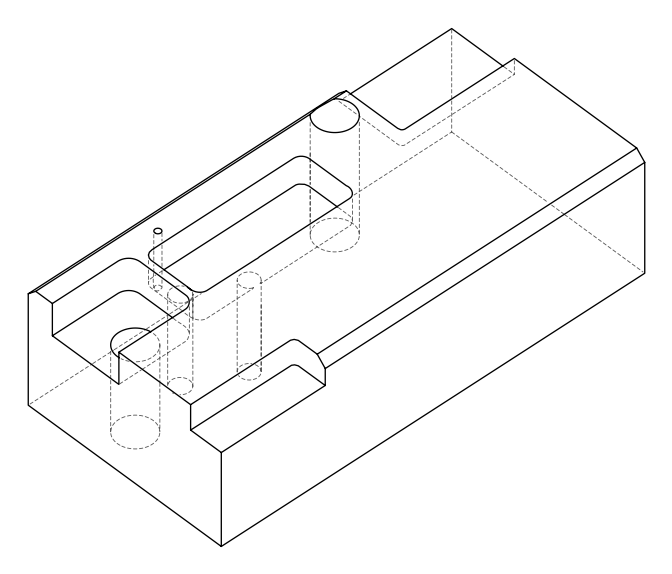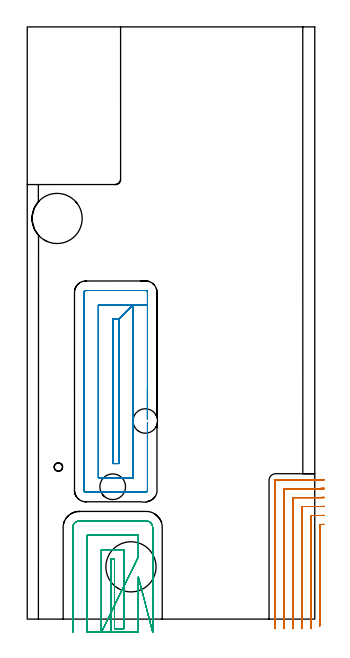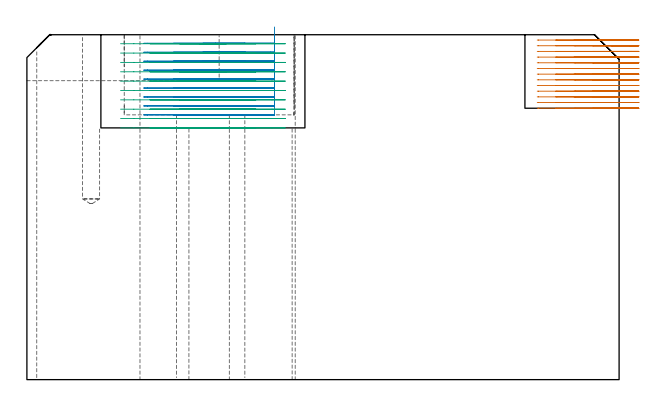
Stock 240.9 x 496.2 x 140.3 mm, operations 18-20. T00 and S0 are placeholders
(PLAN: 20 operations, 14 tool changes, 133.1 min)
(1 SPOT_DRILL | STEP1HOLE | NXT0321_9005460120000 | 0.05 min | 181 mm3)
(2 SPOT_DRILL_1 | STEP1HOLE_1 | NXT0321_9005460120000 | 0.06 min | 3850 mm3)
(3 SPOT_DRILL_2 | STEP1POCKET | NXT0321_9005460120000 | 0.03 min | 0 mm3)
(4 DRILL_BLIND_HOLE_INTO_CENTER | STEP1HOLE | UGT0301_178 | 0.04 min | 104 mm3)
(5 GUN_DRILL_THROUGH_HOLE | STEP1HOLE | UGT0307_001 | 0.62 min | 2581 mm3)
(6 SPADE_DRILL_TO_ENLARGE_THROUGH_HOLE | STEP1HOLE | UGT0306_003 | 0.59 min | 14271 mm3)
(7 DRILL_TO_ENLARGE_THROUGH_HOLE | STEP1HOLE | UGT0301_050 | 0.6 min | 29083 mm3)
(8 DRILL_BLIND_HOLE_INTO_CENTER_1 | STEP1HOLE_1 | NXT0301_062 | 0.07 min | 683 mm3)
(9 GUN_DRILL_THROUGH_HOLE_1 | STEP1HOLE_1 | UGT0307_006 | 0.53 min | 5996 mm3)
(10 DRILL_TO_ENLARGE_THROUGH_HOLE_1 | STEP1HOLE_1 | NXT0301_102 | 0.46 min | 9466 mm3)
(11 DRILL_TO_ENLARGE_THROUGH_HOLE_2 | STEP1HOLE_1 | UGT0301_052 | 0.48 min | 30855 mm3)
(12 INDEXABLE_INSERT_DRILL_THROUGH_HOLE_FROM_SOLID | STEP1HOLE_2 | NXT0302_036 | 0.58 min | 194259 mm3)
(13 INDEXABLE_INSERT_DRILL_THROUGH_HOLE_FROM_SOLID_1 | STEP1HOLE_3 | NXT0302_036 | 0.44 min | 194267 mm3)
(14 DRILL_BLIND_HOLE_INTO_CENTER_2 | STEP1POCKET | UGT0301_465 | 0.29 min | 2559 mm3)
(15 AREA_MILL | FG_CHAMFER_SURFACE | UGT0205_001 | 11.67 min | 15772 mm3)
(16 AREA_MILL_1 | FG_CHAMFER_SURFACE_1 | UGT0205_001 | 12.2 min | 19001 mm3)
(17 MILL_CORNER_NOTCH_RECTANGULAR | CORNER_NOTCH_RECTANGULAR | UGT0201_007 | Follow Part, ap 2, ae 75% | 42.34 min | 192879 mm3)
(18 MILL_CORNER_NOTCH_RECTANGULAR_1 | CORNER_NOTCH_RECTANGULAR_1 | NXT0201_013 | Follow Part, ap 2.5, ae 75% | 22.15 min | 139011 mm3)
(19 MILL_RECTANGULAR_POCKET | POCKET_RECTANGULAR_STRAIGHT | NXT0201_012 | Follow Part, ap 4, ae 75% | 20.7 min | 391764 mm3)
(20 MILL_SLOT | SLOT_PARTIAL_RECTANGULAR | NXT0201_012 | Follow Part, ap 4, ae 75% | 19.16 min | 228328 mm3)
(TOOL NXT0321_9005460120000 | NC Spot Drill, 142deg, 12mm, Carbide, Uncoated | D12 PA142 FL30 Z2)
(TOOL UGT0301_178 | Twist Drill 5.4 mm | D5.4 PA118 FL55 Z2)
(TOOL UGT0307_001 | Gun Drill 5 mm | D5 PA130 FL24 Z1)
(TOOL UGT0306_003 | Spade Drill 12.5mm | D12.5 PA132 FL10 Z2)
(TOOL UGT0301_050 | Twist Drill 20.5 mm | D20.5 PA118 FL145 Z2)
(TOOL NXT0301_062 | Carbide Drill 9.1mm [860.1-0910-027A1-MM 2214] | D9.1 PA140 FL47 Z2)
(TOOL UGT0307_006 | Gun Drill 9 mm | D9 PA130 FL24 Z1)
(TOOL NXT0301_102 | Carbide Drill 13.5mm [860.1-1350-108A1-MM 2214] | D13.5 PA140 FL123 Z2)
(TOOL UGT0301_052 | Twist Drill 21.5 mm | D21.5 PA118 FL150 Z2)
(TOOL NXT0302_036 | Index. Insert Drill 42mm [880-D4200L50-05] | D42 PA176 FL210 Z2)
(TOOL UGT0301_465 | Carbide Drill 7.0 mm | D7 PA118 FL69 Z2)
(TOOL UGT0205_001 | Chamfer Mill 20 x 3 x 45 deg. | D20 FL50 Z2)
(TOOL UGT0201_007 | End Mill 8 mm | D8 FL19 Z4)
(TOOL NXT0201_013 | ENDMILL 10mm | D10 FL30 Z4)
(TOOL NXT0201_012 | ENDMILL 16mm [2P460-1600-NA 1630] | D16 FL38 Z6)
(OP 18 MILL_CORNER_NOTCH_RECTANGULAR_1)
G17 G21 G94 G90
T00 M6
G54
G17 G0 G90 X248.894 Y79.561 S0 M3
G43 Z150.442 H0
Z138.131
G94 G1 X245.9 Y79.373 F250.
G2 X245.569 Y79.354 R37.5 F500.
G3 X245.1 Y78.86 R0.5
G1 Y-2.713
Y-5.713 F250.
G0 Z150.442
X248.891 Y87.126
Z138.131
G1 X245.9 Y86.892
G2 X243.554 Y86.8 R30. F500.
G1 X238.096
G3 X237.6 Y86.304 R0.5
G1 Y-5.
Y-8. F250.
G0 Z150.442
X248.884 Y94.735
Z138.131
G1 X245.9 Y94.423
G2 X243.554 Y94.3 R22.5 F500.
G1 X230.596
G3 X230.1 Y93.804 R0.5
G1 Y-5.
Y-8. F250.
G0 Z150.442
X248.863 Y102.454
Z138.131
G1 X245.9 Y101.985
G2 X243.554 Y101.8 R15. F500.
G1 X223.096
G3 X222.6 Y101.304 R0.5
G1 Y-5.
Y-8. F250.
G0 Z150.442
X248.75 Y110.614
Z138.131
G1 X245.9 Y109.676
G2 X243.554 Y109.3 R7.5 F500.
G1 X215.596
G3 X215.1 Y108.804 R0.5
G1 Y-5.
Y-8. F250.
G0 Z150.442
X246.554 Y116.8
Z138.131
G1 X243.554
X208.096 F500.
G3 X207.6 Y116.304 R0.5
G1 Y-5.
Y-8. F250.
G0 Z150.442
X248.9 Y79.332
Z135.82
G1 X245.9 Y79.302
G2 X245.595 Y79.3 R37.5 F500.
G3 X245.1 Y78.805 R0.5
G1 Y-2.713
Y-5.713 F250.
G0 Z150.442
X248.9 Y86.84
Z135.82
G1 X245.9 Y86.802
G2 X245.527 Y86.8 R30. F500.
G1 X238.096
G3 X237.6 Y86.304 R0.5
G1 Y-5.
Y-8. F250.
G0 Z150.442
X248.9 Y94.353
Z135.82
G1 X245.9 Y94.303
G2 X245.527 Y94.3 R22.5 F500.
G1 X230.596
G3 X230.1 Y93.804 R0.5
G1 Y-5.
Y-8. F250.
G0 Z150.442
X248.899 Y101.879
Z135.82
G1 X245.9 Y101.805
G2 X245.527 Y101.8 R15. F500.
G1 X223.096
G3 X222.6 Y101.304 R0.5
G1 Y-5.
Y-8. F250.
G0 Z150.442
X248.896 Y109.458
Z135.82
G1 X245.9 Y109.309
G2 X245.527 Y109.3 R7.5 F500.
G1 X215.596
G3 X215.1 Y108.804 R0.5
G1 Y-5.
Y-8. F250.
G0 Z150.442
X248.527 Y116.8
Z135.82
G1 X245.527
X208.096 F500.
G3 X207.6 Y116.304 R0.5
G1 Y-5.
Y-8. F250.
G0 Z150.442
X248.9 Y79.3
Z133.509
G1 X245.9
X245.595 F500.
G3 X245.1 Y78.805 R0.5
G1 Y-2.713
Y-5.713 F250.
G0 Z150.442
X248.9 Y86.8
Z133.509
G1 X245.9
X238.096 F500.
G3 X237.6 Y86.304 R0.5
G1 Y-5.
Y-8. F250.
G0 Z150.442
X248.9 Y94.3
Z133.509
G1 X245.9
X230.596 F500.
G3 X230.1 Y93.804 R0.5
G1 Y-5.
Y-8. F250.
G0 Z150.442
X248.9 Y101.8
Z133.509
G1 X245.9
X223.096 F500.
G3 X222.6 Y101.304 R0.5
G1 Y-5.
Y-8. F250.
G0 Z150.442
X248.9 Y109.3
Z133.509
G1 X245.9
X215.596 F500.
G3 X215.1 Y108.804 R0.5
G1 Y-5.
Y-8. F250.
G0 Z150.442
X248.9 Y116.8
Z133.509
G1 X245.9
X208.096 F500.
G3 X207.6 Y116.304 R0.5
G1 Y-5.
Y-8. F250.
G0 Z150.442
X248.9 Y79.3
Z131.199
G1 X245.9
X245.595 F500.
G3 X245.1 Y78.805 R0.5
G1 Y-2.713
Y-5.713 F250.
G0 Z150.442
X248.9 Y86.8
Z131.199
G1 X245.9
X238.096 F500.
G3 X237.6 Y86.304 R0.5
G1 Y-5.
Y-8. F250.
G0 Z150.442
X248.9 Y94.3
Z131.199
G1 X245.9
X230.596 F500.
G3 X230.1 Y93.804 R0.5
G1 Y-5.
Y-8. F250.
G0 Z150.442
X248.9 Y101.8
Z131.199
G1 X245.9
X223.096 F500.
G3 X222.6 Y101.304 R0.5
G1 Y-5.
Y-8. F250.
G0 Z150.442
X248.9 Y109.3
Z131.199
G1 X245.9
X215.596 F500.
G3 X215.1 Y108.804 R0.5
G1 Y-5.
Y-8. F250.
G0 Z150.442
X248.9 Y116.8
Z131.199
G1 X245.9
X208.096 F500.
G3 X207.6 Y116.304 R0.5
G1 Y-5.
Y-8. F250.
G0 Z150.442
X248.9 Y79.3
Z128.888
G1 X245.9
X245.595 F500.
G3 X245.1 Y78.805 R0.5
G1 Y-2.713
Y-5.713 F250.
G0 Z150.442
X248.9 Y86.8
Z128.888
G1 X245.9
X238.096 F500.
G3 X237.6 Y86.304 R0.5
G1 Y-5.
Y-8. F250.
G0 Z150.442
X248.9 Y94.3
Z128.888
G1 X245.9
X230.596 F500.
G3 X230.1 Y93.804 R0.5
G1 Y-5.
Y-8. F250.
G0 Z150.442
X248.9 Y101.8
Z128.888
G1 X245.9
X223.096 F500.
G3 X222.6 Y101.304 R0.5
G1 Y-5.
Y-8. F250.
G0 Z150.442
X248.9 Y109.3
Z128.888
G1 X245.9
X215.596 F500.
G3 X215.1 Y108.804 R0.5
G1 Y-5.
Y-8. F250.
G0 Z150.442
X248.9 Y116.8
Z128.888
G1 X245.9
X208.096 F500.
G3 X207.6 Y116.304 R0.5
G1 Y-5.
Y-8. F250.
G0 Z150.442
X248.9 Y79.3
Z126.577
G1 X245.9
X245.595 F500.
G3 X245.1 Y78.805 R0.5
G1 Y-2.713
Y-5.713 F250.
G0 Z150.442
X248.9 Y86.8
Z126.577
G1 X245.9
X238.096 F500.
G3 X237.6 Y86.304 R0.5
G1 Y-5.
Y-8. F250.
G0 Z150.442
X248.9 Y94.3
Z126.577
G1 X245.9
X230.596 F500.
G3 X230.1 Y93.804 R0.5
G1 Y-5.
Y-8. F250.
G0 Z150.442
X248.9 Y101.8
Z126.577
G1 X245.9
X223.096 F500.
G3 X222.6 Y101.304 R0.5
G1 Y-5.
Y-8. F250.
G0 Z150.442
X248.9 Y109.3
Z126.577
G1 X245.9
X215.596 F500.
G3 X215.1 Y108.804 R0.5
G1 Y-5.
Y-8. F250.
G0 Z150.442
X248.9 Y116.8
Z126.577
G1 X245.9
X208.096 F500.
G3 X207.6 Y116.304 R0.5
G1 Y-5.
Y-8. F250.
G0 Z150.442
X248.9 Y79.3
Z124.266
G1 X245.9
X245.595 F500.
G3 X245.1 Y78.805 R0.5
G1 Y-2.713
Y-5.713 F250.
G0 Z150.442
X248.9 Y86.8
Z124.266
G1 X245.9
X238.096 F500.
G3 X237.6 Y86.304 R0.5
G1 Y-5.
Y-8. F250.
G0 Z150.442
X248.9 Y94.3
Z124.266
G1 X245.9
X230.596 F500.
G3 X230.1 Y93.804 R0.5
G1 Y-5.
Y-8. F250.
G0 Z150.442
X248.9 Y101.8
Z124.266
G1 X245.9
X223.096 F500.
G3 X222.6 Y101.304 R0.5
G1 Y-5.
Y-8. F250.
G0 Z150.442
X248.9 Y109.3
Z124.266
G1 X245.9
X215.596 F500.
G3 X215.1 Y108.804 R0.5
G1 Y-5.
Y-8. F250.
G0 Z150.442
X248.9 Y116.8
Z124.266
G1 X245.9
X208.096 F500.
G3 X207.6 Y116.304 R0.5
G1 Y-5.
Y-8. F250.
G0 Z150.442
X248.9 Y79.3
Z121.955
G1 X245.9
X245.595 F500.
G3 X245.1 Y78.805 R0.5
G1 Y-2.713
Y-5.713 F250.
G0 Z150.442
X248.9 Y86.8
Z121.955
G1 X245.9
X238.096 F500.
G3 X237.6 Y86.304 R0.5
G1 Y-5.
Y-8. F250.
G0 Z150.442
X248.9 Y94.3
Z121.955
G1 X245.9
X230.596 F500.
G3 X230.1 Y93.804 R0.5
G1 Y-5.
Y-8. F250.
G0 Z150.442
X248.9 Y101.8
Z121.955
G1 X245.9
X223.096 F500.
G3 X222.6 Y101.304 R0.5
G1 Y-5.
Y-8. F250.
G0 Z150.442
X248.9 Y109.3
Z121.955
G1 X245.9
X215.596 F500.
G3 X215.1 Y108.804 R0.5
G1 Y-5.
Y-8. F250.
G0 Z150.442
X248.9 Y116.8
Z121.955
G1 X245.9
X208.096 F500.
G3 X207.6 Y116.304 R0.5
G1 Y-5.
Y-8. F250.
G0 Z150.442
X248.9 Y79.3
Z119.644
G1 X245.9
X245.595 F500.
G3 X245.1 Y78.805 R0.5
G1 Y-2.713
Y-5.713 F250.
G0 Z150.442
X248.9 Y86.8
Z119.644
G1 X245.9
X238.096 F500.
G3 X237.6 Y86.304 R0.5
G1 Y-5.
Y-8. F250.
G0 Z150.442
X248.9 Y94.3
Z119.644
G1 X245.9
X230.596 F500.
G3 X230.1 Y93.804 R0.5
G1 Y-5.
Y-8. F250.
G0 Z150.442
X248.9 Y101.8
Z119.644
G1 X245.9
X223.096 F500.
G3 X222.6 Y101.304 R0.5
G1 Y-5.
Y-8. F250.
G0 Z150.442
X248.9 Y109.3
Z119.644
G1 X245.9
X215.596 F500.
G3 X215.1 Y108.804 R0.5
G1 Y-5.
Y-8. F250.
G0 Z150.442
X248.9 Y116.8
Z119.644
G1 X245.9
X208.096 F500.
G3 X207.6 Y116.304 R0.5
G1 Y-5.
Y-8. F250.
G0 Z150.442
X248.9 Y79.3
Z117.333
G1 X245.9
X245.595 F500.
G3 X245.1 Y78.805 R0.5
G1 Y-2.713
Y-5.713 F250.
G0 Z150.442
X248.9 Y86.8
Z117.333
G1 X245.9
X238.096 F500.
G3 X237.6 Y86.304 R0.5
G1 Y-5.
Y-8. F250.
G0 Z150.442
X248.9 Y94.3
Z117.333
G1 X245.9
X230.596 F500.
G3 X230.1 Y93.804 R0.5
G1 Y-5.
Y-8. F250.
G0 Z150.442
X248.9 Y101.8
Z117.333
G1 X245.9
X223.096 F500.
G3 X222.6 Y101.304 R0.5
G1 Y-5.
Y-8. F250.
G0 Z150.442
X248.9 Y109.3
Z117.333
G1 X245.9
X215.596 F500.
G3 X215.1 Y108.804 R0.5
G1 Y-5.
Y-8. F250.
G0 Z150.442
X248.9 Y116.8
Z117.333
G1 X245.9
X208.096 F500.
G3 X207.6 Y116.304 R0.5
G1 Y-5.
Y-8. F250.
G0 Z150.442
X248.9 Y79.3
Z115.022
G1 X245.9
X245.595 F500.
G3 X245.1 Y78.805 R0.5
G1 Y-2.713
Y-5.713 F250.
G0 Z150.442
X248.9 Y86.8
Z115.022
G1 X245.9
X238.096 F500.
G3 X237.6 Y86.304 R0.5
G1 Y-5.
Y-8. F250.
G0 Z150.442
X248.9 Y94.3
Z115.022
G1 X245.9
X230.596 F500.
G3 X230.1 Y93.804 R0.5
G1 Y-5.
Y-8. F250.
G0 Z150.442
X248.9 Y101.8
Z115.022
G1 X245.9
X223.096 F500.
G3 X222.6 Y101.304 R0.5
G1 Y-5.
Y-8. F250.
G0 Z150.442
X248.9 Y109.3
Z115.022
G1 X245.9
X215.596 F500.
G3 X215.1 Y108.804 R0.5
G1 Y-5.
Y-8. F250.
G0 Z150.442
X248.9 Y116.8
Z115.022
G1 X245.9
X208.096 F500.
G3 X207.6 Y116.304 R0.5
G1 Y-5.
Y-8. F250.
G0 Z150.442
X248.9 Y79.3
Z112.711
G1 X245.9
X245.595 F500.
G3 X245.1 Y78.805 R0.5
G1 Y-2.713
Y-5.713 F250.
G0 Z150.442
X248.9 Y86.8
Z112.711
G1 X245.9
X238.096 F500.
G3 X237.6 Y86.304 R0.5
G1 Y-5.
Y-8. F250.
G0 Z150.442
X248.9 Y94.3
Z112.711
G1 X245.9
X230.596 F500.
G3 X230.1 Y93.804 R0.5
G1 Y-5.
Y-8. F250.
G0 Z150.442
X248.9 Y101.8
Z112.711
G1 X245.9
X223.096 F500.
G3 X222.6 Y101.304 R0.5
G1 Y-5.
Y-8. F250.
G0 Z150.442
X248.9 Y109.3
Z112.711
G1 X245.9
X215.596 F500.
G3 X215.1 Y108.804 R0.5
G1 Y-5.
Y-8. F250.
G0 Z150.442
X248.9 Y116.8
Z112.711
G1 X245.9
X208.096 F500.
G3 X207.6 Y116.304 R0.5
G1 Y-5.
Y-8. F250.
G0 Z150.442
X248.9 Y79.3
Z110.4
G1 X245.9
X245.595 F500.
G3 X245.1 Y78.805 R0.5
G1 Y-2.713
Y-5.713 F250.
G0 Z150.442
X248.9 Y86.8
Z110.4
G1 X245.9
X238.096 F500.
G3 X237.6 Y86.304 R0.5
G1 Y-5.
Y-8. F250.
G0 Z150.442
X248.9 Y94.3
Z110.4
G1 X245.9
X230.596 F500.
G3 X230.1 Y93.804 R0.5
G1 Y-5.
Y-8. F250.
G0 Z150.442
X248.9 Y101.8
Z110.4
G1 X245.9
X223.096 F500.
G3 X222.6 Y101.304 R0.5
G1 Y-5.
Y-8. F250.
G0 Z150.442
X248.9 Y109.3
Z110.4
G1 X245.9
X215.596 F500.
G3 X215.1 Y108.804 R0.5
G1 Y-5.
Y-8. F250.
G0 Z150.442
X248.9 Y116.8
Z110.4
G1 X245.9
X208.096 F500.
G3 X207.6 Y116.304 R0.5
G1 Y-5.
Y-8. F250.
G0 Z150.442
M5
M2
(OP 19 MILL_RECTANGULAR_POCKET)
G17 G21 G94 G90
T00 M6
G54
G17 G0 G90 X100.7 Y192.154 S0 M3
G43 Z150.442 H1
Z143.442
G94 G1 Y167.38 Z136.804 F250.
Y263.3 F500.
X88.7
X76.7 Y251.3
X71.6
Y130.3
X76.7
Y164.623
G2 X76.74 Y166.002 R24.
X76.7 Y167.38 R24.
G1 Y251.3
X88.7 Y263.3
X59.6
Y118.3
X88.7
Y164.623
G2 X88.779 Y166.002 R12.
X88.7 Y167.38 R12.
G1 Y263.3
X100.7
Y273.8
G3 X99.2 Y275.3 R1.5
G1 X49.1
G3 X47.6 Y273.8 R1.5
G1 Y107.8
G3 X49.1 Y106.3 R1.5
G1 X99.2
G3 X100.7 Y107.8 R1.5
G1 Y164.623
G0 Y192.154 Z139.804
G1 Y167.38 Z133.166 F250.
Y263.3 F500.
X88.7
X76.7 Y251.3
X71.6
Y130.3
X76.7
Y164.623
G2 X76.74 Y166.002 R24.
X76.7 Y167.38 R24.
G1 Y251.3
X88.7 Y263.3
X59.6
Y118.3
X88.7
Y164.623
G2 X88.779 Y166.002 R12.
X88.7 Y167.38 R12.
G1 Y263.3
X100.7
Y273.8
G3 X99.2 Y275.3 R1.5
G1 X49.1
G3 X47.6 Y273.8 R1.5
G1 Y107.8
G3 X49.1 Y106.3 R1.5
G1 X99.2
G3 X100.7 Y107.8 R1.5
G1 Y164.623
G0 Y192.154 Z136.166
G1 Y167.38 Z129.528 F250.
Y263.3 F500.
X88.7
X76.7 Y251.3
X71.6
Y130.3
X76.7
Y164.623
G2 X76.74 Y166.002 R24.
X76.7 Y167.38 R24.
G1 Y251.3
X88.7 Y263.3
X59.6
Y118.3
X88.7
Y164.623
G2 X88.779 Y166.002 R12.
X88.7 Y167.38 R12.
G1 Y263.3
X100.7
Y273.8
G3 X99.2 Y275.3 R1.5
G1 X49.1
G3 X47.6 Y273.8 R1.5
G1 Y107.8
G3 X49.1 Y106.3 R1.5
G1 X99.2
G3 X100.7 Y107.8 R1.5
G1 Y164.623
G0 Y192.154 Z132.528
G1 Y167.38 Z125.89 F250.
Y263.3 F500.
X88.7
X76.7 Y251.3
X71.6
Y130.3
X76.7
Y164.623
G2 X76.74 Y166.002 R24.
X76.7 Y167.38 R24.
G1 Y251.3
X88.7 Y263.3
X59.6
Y118.3
X88.7
Y164.623
G2 X88.779 Y166.002 R12.
X88.7 Y167.38 R12.
G1 Y263.3
X100.7
Y273.8
G3 X99.2 Y275.3 R1.5
G1 X49.1
G3 X47.6 Y273.8 R1.5
G1 Y107.8
G3 X49.1 Y106.3 R1.5
G1 X99.2
G3 X100.7 Y107.8 R1.5
G1 Y164.623
G0 Y192.154 Z128.89
G1 Y167.38 Z122.252 F250.
Y263.3 F500.
X88.7
X76.7 Y251.3
X71.6
Y130.3
X76.7
Y164.623
G2 X76.74 Y166.002 R24.
X76.7 Y167.38 R24.
G1 Y251.3
X88.7 Y263.3
X59.6
Y118.3
X88.7
Y164.623
G2 X88.779 Y166.002 R12.
X88.7 Y167.38 R12.
G1 Y263.3
X100.7
Y273.8
G3 X99.2 Y275.3 R1.5
G1 X49.1
G3 X47.6 Y273.8 R1.5
G1 Y107.8
G3 X49.1 Y106.3 R1.5
G1 X99.2
G3 X100.7 Y107.8 R1.5
G1 Y164.623
G0 Y192.154 Z125.252
G1 Y167.38 Z118.614 F250.
Y263.3 F500.
X88.7
X76.7 Y251.3
X71.6
Y130.3
X76.7
Y164.623
G2 X76.74 Y166.002 R24.
X76.7 Y167.38 R24.
G1 Y251.3
X88.7 Y263.3
X59.6
Y118.3
X88.7
Y164.623
G2 X88.779 Y166.002 R12.
X88.7 Y167.38 R12.
G1 Y263.3
X100.7
Y273.8
G3 X99.2 Y275.3 R1.5
G1 X49.1
G3 X47.6 Y273.8 R1.5
G1 Y107.8
G3 X49.1 Y106.3 R1.5
G1 X99.2
G3 X100.7 Y107.8 R1.5
G1 Y164.623
G0 Y192.154 Z121.614
G1 Y167.38 Z114.976 F250.
Y263.3 F500.
X88.7
X76.7 Y251.3
X71.6
Y130.3
X76.7
Y164.623
G2 X76.74 Y166.002 R24.
X76.7 Y167.38 R24.
G1 Y251.3
X88.7 Y263.3
X59.6
Y118.3
X88.7
Y164.623
G2 X88.779 Y166.002 R12.
X88.7 Y167.38 R12.
G1 Y263.3
X100.7
Y273.8
G3 X99.2 Y275.3 R1.5
G1 X49.1
G3 X47.6 Y273.8 R1.5
G1 Y107.8
G3 X49.1 Y106.3 R1.5
G1 X99.2
G3 X100.7 Y107.8 R1.5
G1 Y164.623
G0 Y192.152 Z117.976
G1 Y167.378 Z111.338 F250.
Y263.3 F500.
X88.7
X76.7 Y251.3
X71.6
Y130.3
X76.7
Y164.623
G2 X76.74 Y166.001 R24.
X76.7 Y167.378 R24.
G1 Y251.3
X88.7 Y263.3
X59.6
Y118.3
X88.7
Y164.623
G2 X88.779 Y166.001 R12.
X88.7 Y167.378 R12.
G1 Y263.3
X100.7
Y273.8
G3 X99.2 Y275.3 R1.5
G1 X49.1
G3 X47.6 Y273.8 R1.5
G1 Y107.8
G3 X49.1 Y106.3 R1.5
G1 X99.2
G3 X100.7 Y107.8 R1.5
G1 Y164.623
G0 Y192.152 Z114.338
G1 Y167.378 Z107.7 F250.
Y263.3 F500.
X88.7
X76.7 Y251.3
X71.6
Y130.3
X76.7
Y164.623
G2 X76.74 Y166.001 R24.
X76.7 Y167.378 R24.
G1 Y251.3
X88.7 Y263.3
X59.6
Y118.3
X88.7
Y164.623
G2 X88.779 Y166.001 R12.
X88.7 Y167.378 R12.
G1 Y263.3
X100.7
Y273.8
G3 X99.2 Y275.3 R1.5
G1 X49.1
G3 X47.6 Y273.8 R1.5
G1 Y107.8
G3 X49.1 Y106.3 R1.5
G1 X99.2
G3 X100.7 Y107.8 R1.5
G1 Y164.623
G0 Z150.442
M5
M2
(OP 20 MILL_SLOT)
G17 G21 G94 G90
T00 M6
G54
G17 G0 G90 X70.1 Y-11. S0 M3
G43 Z150.442 H1
Z136.638
G94 G1 Y-8. F250.
Y50.2 F500.
X73.1
Y-8.
X81.1
Y32.169
Y35.169 F250.
Y52.428 F500.
Y55.428 F250.
Y58.2 F500.
X62.1
Y-8.
Y-11. F250.
X93.1 Y52.222 F500.
Y55.222 F250.
Y70.2 F500.
X50.1
Y-8.
Y-11. F250.
X93.1
Y-8.
Y32.376 F500.
Y35.376 F250.
X105.1 Y-11. F500.
Y-8. F250.
Y76.8 F500.
G3 X99.7 Y82.2 R5.4
G1 X43.5
G3 X38.1 Y76.8 R5.4
G1 Y-8.
Y-11. F250.
G0 X70.1 Z132.834
G1 Y-8.
Y50.2 F500.
X73.1
Y-8.
X81.1
Y32.169
Y35.169 F250.
Y52.428 F500.
Y55.428 F250.
Y58.2 F500.
X62.1
Y-8.
Y-11. F250.
X93.1 Y52.222 F500.
Y55.222 F250.
Y70.2 F500.
X50.1
Y-8.
Y-11. F250.
X93.1
Y-8.
Y32.376 F500.
Y35.376 F250.
X105.1 Y-11. F500.
Y-8. F250.
Y76.8 F500.
G3 X99.7 Y82.2 R5.4
G1 X43.5
G3 X38.1 Y76.8 R5.4
G1 Y-8.
Y-11. F250.
G0 X70.1 Z129.03
G1 Y-8.
Y50.2 F500.
X73.1
Y-8.
X81.1
Y32.169
Y35.169 F250.
Y52.428 F500.
Y55.428 F250.
Y58.2 F500.
X62.1
Y-8.
Y-11. F250.
X93.1 Y52.222 F500.
Y55.222 F250.
Y70.2 F500.
X50.1
Y-8.
Y-11. F250.
X93.1
Y-8.
Y32.376 F500.
Y35.376 F250.
X105.1 Y-11. F500.
Y-8. F250.
Y76.8 F500.
G3 X99.7 Y82.2 R5.4
G1 X43.5
G3 X38.1 Y76.8 R5.4
G1 Y-8.
Y-11. F250.
G0 X70.1 Z125.225
G1 Y-8.
Y50.2 F500.
X73.1
Y-8.
X81.1
Y32.169
Y35.169 F250.
Y52.428 F500.
Y55.428 F250.
Y58.2 F500.
X62.1
Y-8.
Y-11. F250.
X93.1 Y52.22 F500.
Y55.22 F250.
Y70.2 F500.
X50.1
Y-8.
Y-11. F250.
X93.1
Y-8.
Y32.38 F500.
Y35.38 F250.
X105.1 Y-11. F500.
Y-8. F250.
Y76.8 F500.
G3 X99.7 Y82.2 R5.4
G1 X43.5
G3 X38.1 Y76.8 R5.4
G1 Y-8.
Y-11. F250.
G0 X70.1 Z121.421
G1 Y-8.
Y50.2 F500.
X73.1
Y-8.
X81.1
Y32.169
Y35.169 F250.
Y52.428 F500.
Y55.428 F250.
Y58.2 F500.
X62.1
Y-8.
Y-11. F250.
X93.1 Y52.22 F500.
Y55.22 F250.
Y70.2 F500.
X50.1
Y-8.
Y-11. F250.
X93.1
Y-8.
Y32.38 F500.
Y35.38 F250.
X105.1 Y-11. F500.
Y-8. F250.
Y76.8 F500.
G3 X99.7 Y82.2 R5.4
G1 X43.5
G3 X38.1 Y76.8 R5.4
G1 Y-8.
Y-11. F250.
G0 X70.1 Z117.617
G1 Y-8.
Y50.2 F500.
X73.1
Y-8.
X81.1
Y32.169
Y35.169 F250.
Y52.428 F500.
Y55.428 F250.
Y58.2 F500.
X62.1
Y-8.
Y-11. F250.
X93.1 Y52.222 F500.
Y55.222 F250.
Y70.2 F500.
X50.1
Y-8.
Y-11. F250.
X93.1
Y-8.
Y32.376 F500.
Y35.376 F250.
X105.1 Y-11. F500.
Y-8. F250.
Y76.8 F500.
G3 X99.7 Y82.2 R5.4
G1 X43.5
G3 X38.1 Y76.8 R5.4
G1 Y-8.
Y-11. F250.
G0 X70.1 Z113.813
G1 Y-8.
Y50.2 F500.
X73.1
Y-8.
X81.1
Y32.169
Y35.169 F250.
Y52.428 F500.
Y55.428 F250.
Y58.2 F500.
X62.1
Y-8.
Y-11. F250.
X93.1 Y52.222 F500.
Y55.222 F250.
Y70.2 F500.
X50.1
Y-8.
Y-11. F250.
X93.1
Y-8.
Y32.376 F500.
Y35.376 F250.
X105.1 Y-11. F500.
Y-8. F250.
Y76.8 F500.
G3 X99.7 Y82.2 R5.4
G1 X43.5
G3 X38.1 Y76.8 R5.4
G1 Y-8.
Y-11. F250.
G0 X70.1 Z110.008
G1 Y-8.
Y50.2 F500.
X73.1
Y-8.
X81.1
Y32.169
Y35.169 F250.
Y52.428 F500.
Y55.428 F250.
Y58.2 F500.
X62.1
Y-8.
Y-11. F250.
X93.1 Y52.222 F500.
Y55.222 F250.
Y70.2 F500.
X50.1
Y-8.
Y-11. F250.
X93.1
Y-8.
Y32.376 F500.
Y35.376 F250.
X105.1 Y-11. F500.
Y-8. F250.
Y76.8 F500.
G3 X99.7 Y82.2 R5.4
G1 X43.5
G3 X38.1 Y76.8 R5.4
G1 Y-8.
Y-11. F250.
G0 X70.1 Z106.204
G1 Y-8.
Y50.2 F500.
X73.1
Y-8.
X81.1
Y32.169
Y35.169 F250.
Y52.428 F500.
Y55.428 F250.
Y58.2 F500.
X62.1
Y-8.
Y-11. F250.
X93.1 Y52.222 F500.
Y55.222 F250.
Y70.2 F500.
X50.1
Y-8.
Y-11. F250.
X93.1
Y-8.
Y32.376 F500.
Y35.376 F250.
X105.1 Y-11. F500.
Y-8. F250.
Y76.8 F500.
G3 X99.7 Y82.2 R5.4
G1 X43.5
G3 X38.1 Y76.8 R5.4
G1 Y-8.
Y-11. F250.
G0 X70.1 Z102.4
G1 Y-8.
Y50.2 F500.
X73.1
Y-8.
X81.1
Y32.169
Y35.169 F250.
Y52.428 F500.
Y55.428 F250.
Y58.2 F500.
X62.1
Y-8.
Y-11. F250.
X93.1 Y52.222 F500.
Y55.222 F250.
Y70.2 F500.
X50.1
Y-8.
Y-11. F250.
X93.1
Y-8.
Y32.376 F500.
Y35.376 F250.
X105.1 Y-11. F500.
Y-8. F250.
Y76.8 F500.
G3 X99.7 Y82.2 R5.4
G1 X43.5
G3 X38.1 Y76.8 R5.4
G1 Y-8.
Y-11. F250.
G0 Z150.442
M5
M2
